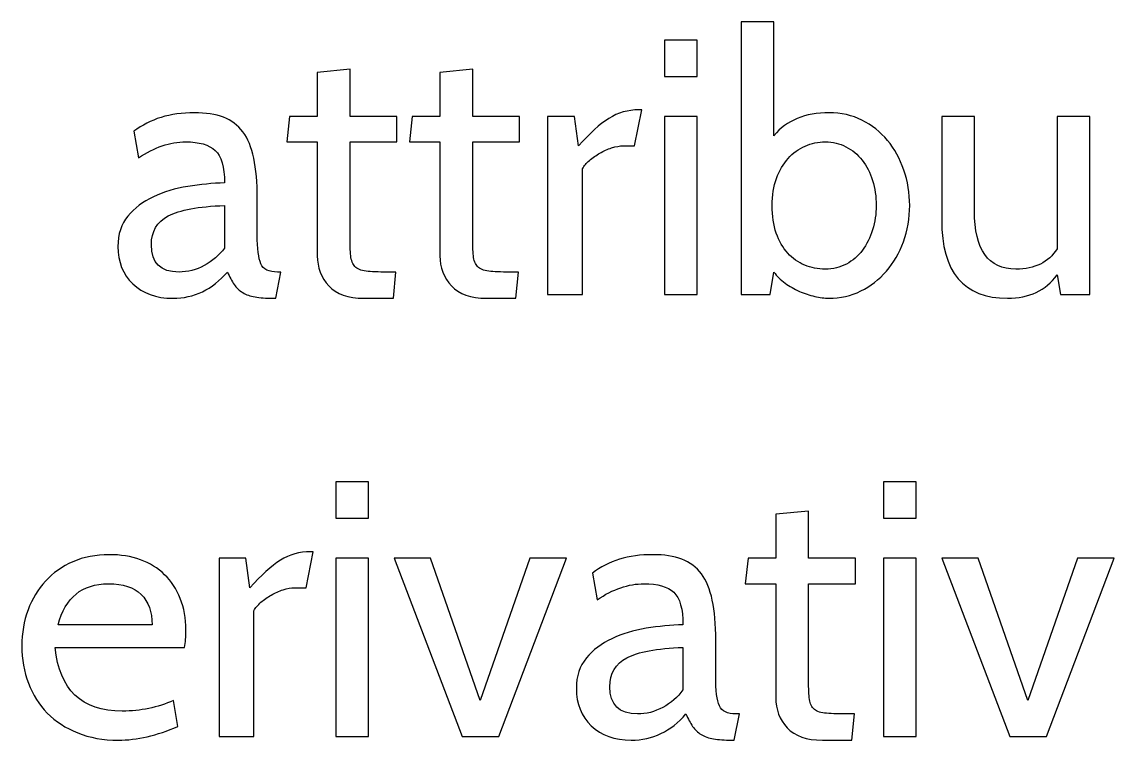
# Model space of a CAD drawing. Header units: centimetres. Extents: x -24 to 24.1, y -20.7 to 0.5.
# Drawn here: x 8.582 to 11.124, y -6.704 to -5.032 of the extents above; entities that cross this region are included whole.
import ezdxf

# ---------------------------------------------------------------- set-up
doc = ezdxf.new("R2010")
doc.units = ezdxf.units.CM
doc.header["$MEASUREMENT"] = 0
doc.layers.add('Layer 1', color=7, linetype='Continuous')

msp = doc.modelspace()

# ---------------------------------------------------------------- linework, layer by layer
at = {"layer": 'Layer 1', "color": 250}
for points, knots in [([(10.45995, -5.67565), (10.44979, -5.67565), (10.43878, -5.67424), (10.42693, -5.67141), (10.42693, -5.67141), (10.41507, -5.66859), (10.40322, -5.66464), (10.39137, -5.65956), (10.39137, -5.65956), (10.37951, -5.65448), (10.36837, -5.64813), (10.35792, -5.64051), (10.35792, -5.64051), (10.34748, -5.63289), (10.33887, -5.62428), (10.3321, -5.61469), (10.3321, -5.61469), (10.3321, -5.61469), (10.32363, -5.66718), (10.32363, -5.66718), (10.32363, -5.66718), (10.32363, -5.66718), (10.2559, -5.66718), (10.2559, -5.66718), (10.2559, -5.66718), (10.2559, -5.66718), (10.2559, -5.03218), (10.2559, -5.03218), (10.2559, -5.03218), (10.2559, -5.03218), (10.3321, -5.03218), (10.3321, -5.03218), (10.3321, -5.03218), (10.3321, -5.03218), (10.3321, -5.29719), (10.3321, -5.29719), (10.3321, -5.29719), (10.36145, -5.26163), (10.40435, -5.24384), (10.46079, -5.24384), (10.46079, -5.24384), (10.48845, -5.24384), (10.51385, -5.24963), (10.53699, -5.2612), (10.53699, -5.2612), (10.56014, -5.27277), (10.57989, -5.28844), (10.59626, -5.30819), (10.59626, -5.30819), (10.61263, -5.32795), (10.62533, -5.35095), (10.63436, -5.3772), (10.63436, -5.3772), (10.64339, -5.40344), (10.64791, -5.43096), (10.64791, -5.45975), (10.64791, -5.45975), (10.64791, -5.48966), (10.64311, -5.51774), (10.63352, -5.54399), (10.63352, -5.54399), (10.62392, -5.57024), (10.61065, -5.5931), (10.59372, -5.61257), (10.59372, -5.61257), (10.57679, -5.63204), (10.55689, -5.64742), (10.53403, -5.65871), (10.53403, -5.65871), (10.51117, -5.67), (10.48648, -5.67565), (10.45995, -5.67565)], [0, 0, 0, 0, 0.05263158, 0.05263158, 0.05263158, 0.05263158, 0.10526316, 0.10526316, 0.10526316, 0.10526316, 0.15789474, 0.15789474, 0.15789474, 0.15789474, 0.21052632, 0.21052632, 0.21052632, 0.21052632, 0.26315789, 0.26315789, 0.26315789, 0.26315789, 0.31578947, 0.31578947, 0.31578947, 0.31578947, 0.36842105, 0.36842105, 0.36842105, 0.36842105, 0.42105263, 0.42105263, 0.42105263, 0.42105263, 0.47368421, 0.47368421, 0.47368421, 0.47368421, 0.52631579, 0.52631579, 0.52631579, 0.52631579, 0.57894737, 0.57894737, 0.57894737, 0.57894737, 0.63157895, 0.63157895, 0.63157895, 0.63157895, 0.68421053, 0.68421053, 0.68421053, 0.68421053, 0.73684211, 0.73684211, 0.73684211, 0.73684211, 0.78947368, 0.78947368, 0.78947368, 0.78947368, 0.84210526, 0.84210526, 0.84210526, 0.84210526, 0.89473684, 0.89473684, 0.89473684, 0.89473684, 1, 1, 1, 1]), ([(10.15346, -5.15918), (10.15346, -5.15918), (10.07726, -5.15918), (10.07726, -5.15918), (10.07726, -5.15918), (10.07726, -5.15918), (10.07726, -5.07451), (10.07726, -5.07451), (10.07726, -5.07451), (10.07726, -5.07451), (10.15346, -5.07451), (10.15346, -5.07451), (10.15346, -5.07451), (10.15346, -5.07451), (10.15346, -5.15918), (10.15346, -5.15918)], [0, 0, 0, 0, 0.2, 0.2, 0.2, 0.2, 0.4, 0.4, 0.4, 0.4, 0.6, 0.6, 0.6, 0.6, 1, 1, 1, 1]), ([(9.45241, -5.61469), (9.45241, -5.61469), (9.44648, -5.67565), (9.44648, -5.67565), (9.44648, -5.67565), (9.44648, -5.67565), (9.3779, -5.67565), (9.3779, -5.67565), (9.3779, -5.67565), (9.34122, -5.67565), (9.31398, -5.66605), (9.2962, -5.64686), (9.2962, -5.64686), (9.27842, -5.62767), (9.26953, -5.60424), (9.26953, -5.57659), (9.26953, -5.57659), (9.26953, -5.57659), (9.26953, -5.31158), (9.26953, -5.31158), (9.26953, -5.31158), (9.26953, -5.31158), (9.19841, -5.31158), (9.19841, -5.31158), (9.19841, -5.31158), (9.19841, -5.31158), (9.20518, -5.25231), (9.20518, -5.25231), (9.20518, -5.25231), (9.20518, -5.25231), (9.26953, -5.25231), (9.26953, -5.25231), (9.26953, -5.25231), (9.26953, -5.25231), (9.26953, -5.14986), (9.26953, -5.14986), (9.26953, -5.14986), (9.26953, -5.14986), (9.34573, -5.14224), (9.34573, -5.14224), (9.34573, -5.14224), (9.34573, -5.14224), (9.34573, -5.25231), (9.34573, -5.25231), (9.34573, -5.25231), (9.34573, -5.25231), (9.45495, -5.25231), (9.45495, -5.25231), (9.45495, -5.25231), (9.45495, -5.25231), (9.45495, -5.31158), (9.45495, -5.31158), (9.45495, -5.31158), (9.45495, -5.31158), (9.34573, -5.31158), (9.34573, -5.31158), (9.34573, -5.31158), (9.34573, -5.31158), (9.34573, -5.53002), (9.34573, -5.53002), (9.34573, -5.53002), (9.34573, -5.54978), (9.3463, -5.5653), (9.34742, -5.57659), (9.34742, -5.57659), (9.34855, -5.58788), (9.3518, -5.59634), (9.35716, -5.60199), (9.35716, -5.60199), (9.36252, -5.60763), (9.37113, -5.61116), (9.38298, -5.61257), (9.38298, -5.61257), (9.39484, -5.61398), (9.41149, -5.61469), (9.43294, -5.61469), (9.43294, -5.61469), (9.43294, -5.61469), (9.45241, -5.61469), (9.45241, -5.61469)], [0, 0, 0, 0, 0.04761905, 0.04761905, 0.04761905, 0.04761905, 0.0952381, 0.0952381, 0.0952381, 0.0952381, 0.14285714, 0.14285714, 0.14285714, 0.14285714, 0.19047619, 0.19047619, 0.19047619, 0.19047619, 0.23809524, 0.23809524, 0.23809524, 0.23809524, 0.28571429, 0.28571429, 0.28571429, 0.28571429, 0.33333333, 0.33333333, 0.33333333, 0.33333333, 0.38095238, 0.38095238, 0.38095238, 0.38095238, 0.42857143, 0.42857143, 0.42857143, 0.42857143, 0.47619048, 0.47619048, 0.47619048, 0.47619048, 0.52380952, 0.52380952, 0.52380952, 0.52380952, 0.57142857, 0.57142857, 0.57142857, 0.57142857, 0.61904762, 0.61904762, 0.61904762, 0.61904762, 0.66666667, 0.66666667, 0.66666667, 0.66666667, 0.71428571, 0.71428571, 0.71428571, 0.71428571, 0.76190476, 0.76190476, 0.76190476, 0.76190476, 0.80952381, 0.80952381, 0.80952381, 0.80952381, 0.85714286, 0.85714286, 0.85714286, 0.85714286, 0.9047619, 0.9047619, 0.9047619, 0.9047619, 1, 1, 1, 1]), ([(9.73774, -5.61469), (9.73774, -5.61469), (9.73181, -5.67565), (9.73181, -5.67565), (9.73181, -5.67565), (9.73181, -5.67565), (9.66323, -5.67565), (9.66323, -5.67565), (9.66323, -5.67565), (9.62655, -5.67565), (9.59931, -5.66605), (9.58153, -5.64686), (9.58153, -5.64686), (9.56375, -5.62767), (9.55486, -5.60424), (9.55486, -5.57659), (9.55486, -5.57659), (9.55486, -5.57659), (9.55486, -5.31158), (9.55486, -5.31158), (9.55486, -5.31158), (9.55486, -5.31158), (9.48374, -5.31158), (9.48374, -5.31158), (9.48374, -5.31158), (9.48374, -5.31158), (9.49051, -5.25231), (9.49051, -5.25231), (9.49051, -5.25231), (9.49051, -5.25231), (9.55486, -5.25231), (9.55486, -5.25231), (9.55486, -5.25231), (9.55486, -5.25231), (9.55486, -5.14986), (9.55486, -5.14986), (9.55486, -5.14986), (9.55486, -5.14986), (9.63106, -5.14224), (9.63106, -5.14224), (9.63106, -5.14224), (9.63106, -5.14224), (9.63106, -5.25231), (9.63106, -5.25231), (9.63106, -5.25231), (9.63106, -5.25231), (9.74028, -5.25231), (9.74028, -5.25231), (9.74028, -5.25231), (9.74028, -5.25231), (9.74028, -5.31158), (9.74028, -5.31158), (9.74028, -5.31158), (9.74028, -5.31158), (9.63106, -5.31158), (9.63106, -5.31158), (9.63106, -5.31158), (9.63106, -5.31158), (9.63106, -5.53002), (9.63106, -5.53002), (9.63106, -5.53002), (9.63106, -5.54978), (9.63163, -5.5653), (9.63275, -5.57659), (9.63275, -5.57659), (9.63388, -5.58788), (9.63713, -5.59634), (9.64249, -5.60199), (9.64249, -5.60199), (9.64785, -5.60763), (9.65646, -5.61116), (9.66831, -5.61257), (9.66831, -5.61257), (9.68017, -5.61398), (9.69682, -5.61469), (9.71827, -5.61469), (9.71827, -5.61469), (9.71827, -5.61469), (9.73774, -5.61469), (9.73774, -5.61469)], [0, 0, 0, 0, 0.04761905, 0.04761905, 0.04761905, 0.04761905, 0.0952381, 0.0952381, 0.0952381, 0.0952381, 0.14285714, 0.14285714, 0.14285714, 0.14285714, 0.19047619, 0.19047619, 0.19047619, 0.19047619, 0.23809524, 0.23809524, 0.23809524, 0.23809524, 0.28571429, 0.28571429, 0.28571429, 0.28571429, 0.33333333, 0.33333333, 0.33333333, 0.33333333, 0.38095238, 0.38095238, 0.38095238, 0.38095238, 0.42857143, 0.42857143, 0.42857143, 0.42857143, 0.47619048, 0.47619048, 0.47619048, 0.47619048, 0.52380952, 0.52380952, 0.52380952, 0.52380952, 0.57142857, 0.57142857, 0.57142857, 0.57142857, 0.61904762, 0.61904762, 0.61904762, 0.61904762, 0.66666667, 0.66666667, 0.66666667, 0.66666667, 0.71428571, 0.71428571, 0.71428571, 0.71428571, 0.76190476, 0.76190476, 0.76190476, 0.76190476, 0.80952381, 0.80952381, 0.80952381, 0.80952381, 0.85714286, 0.85714286, 0.85714286, 0.85714286, 0.9047619, 0.9047619, 0.9047619, 0.9047619, 1, 1, 1, 1]), ([(9.18487, -5.61469), (9.18487, -5.61469), (9.17301, -5.67565), (9.17301, -5.67565), (9.17301, -5.67565), (9.17301, -5.67565), (9.16709, -5.67565), (9.16709, -5.67565), (9.16709, -5.67565), (9.15015, -5.67565), (9.13604, -5.67466), (9.12475, -5.67268), (9.12475, -5.67268), (9.11347, -5.67071), (9.10387, -5.66732), (9.09597, -5.66252), (9.09597, -5.66252), (9.08807, -5.65773), (9.08143, -5.65138), (9.07607, -5.64347), (9.07607, -5.64347), (9.07071, -5.63557), (9.06549, -5.62598), (9.06041, -5.61469), (9.06041, -5.61469), (9.02541, -5.65533), (8.98308, -5.67565), (8.93341, -5.67565), (8.93341, -5.67565), (8.89446, -5.67565), (8.86342, -5.6645), (8.84027, -5.6422), (8.84027, -5.6422), (8.81713, -5.61991), (8.80556, -5.59098), (8.80556, -5.55542), (8.80556, -5.55542), (8.80556, -5.52663), (8.81332, -5.50293), (8.82884, -5.4843), (8.82884, -5.4843), (8.84437, -5.46567), (8.86412, -5.45071), (8.88811, -5.43943), (8.88811, -5.43943), (8.9121, -5.42814), (8.93877, -5.42009), (8.96812, -5.4153), (8.96812, -5.4153), (8.99747, -5.4105), (9.02598, -5.40782), (9.05363, -5.40725), (9.05363, -5.40725), (9.05363, -5.37), (9.04644, -5.34474), (9.03204, -5.33148), (9.03204, -5.33148), (9.01765, -5.31821), (8.99465, -5.31158), (8.96304, -5.31158), (8.96304, -5.31158), (8.92692, -5.31158), (8.89051, -5.324), (8.85382, -5.34883), (8.85382, -5.34883), (8.85382, -5.34883), (8.84281, -5.28703), (8.84281, -5.28703), (8.84281, -5.28703), (8.88007, -5.25824), (8.92692, -5.24384), (8.98336, -5.24384), (8.98336, -5.24384), (9.00989, -5.24384), (9.03247, -5.24737), (9.05109, -5.25443), (9.05109, -5.25443), (9.06972, -5.26148), (9.08482, -5.27277), (9.09639, -5.2883), (9.09639, -5.2883), (9.10796, -5.30382), (9.11643, -5.32428), (9.12179, -5.34968), (9.12179, -5.34968), (9.12715, -5.37508), (9.12983, -5.40612), (9.12983, -5.44281), (9.12983, -5.44281), (9.12983, -5.44281), (9.12983, -5.52748), (9.12983, -5.52748), (9.12983, -5.52748), (9.12983, -5.56022), (9.13266, -5.58294), (9.1383, -5.59564), (9.1383, -5.59564), (9.14395, -5.60834), (9.15693, -5.61469), (9.17725, -5.61469), (9.17725, -5.61469), (9.17725, -5.61469), (9.18487, -5.61469), (9.18487, -5.61469)], [0, 0, 0, 0, 0.03703704, 0.03703704, 0.03703704, 0.03703704, 0.07407407, 0.07407407, 0.07407407, 0.07407407, 0.11111111, 0.11111111, 0.11111111, 0.11111111, 0.14814815, 0.14814815, 0.14814815, 0.14814815, 0.18518519, 0.18518519, 0.18518519, 0.18518519, 0.22222222, 0.22222222, 0.22222222, 0.22222222, 0.25925926, 0.25925926, 0.25925926, 0.25925926, 0.2962963, 0.2962963, 0.2962963, 0.2962963, 0.33333333, 0.33333333, 0.33333333, 0.33333333, 0.37037037, 0.37037037, 0.37037037, 0.37037037, 0.40740741, 0.40740741, 0.40740741, 0.40740741, 0.44444444, 0.44444444, 0.44444444, 0.44444444, 0.48148148, 0.48148148, 0.48148148, 0.48148148, 0.51851852, 0.51851852, 0.51851852, 0.51851852, 0.55555556, 0.55555556, 0.55555556, 0.55555556, 0.59259259, 0.59259259, 0.59259259, 0.59259259, 0.62962963, 0.62962963, 0.62962963, 0.62962963, 0.66666667, 0.66666667, 0.66666667, 0.66666667, 0.7037037, 0.7037037, 0.7037037, 0.7037037, 0.74074074, 0.74074074, 0.74074074, 0.74074074, 0.77777778, 0.77777778, 0.77777778, 0.77777778, 0.81481481, 0.81481481, 0.81481481, 0.81481481, 0.85185185, 0.85185185, 0.85185185, 0.85185185, 0.88888889, 0.88888889, 0.88888889, 0.88888889, 0.92592593, 0.92592593, 0.92592593, 0.92592593, 1, 1, 1, 1]), ([(10.02476, -5.23707), (10.02476, -5.23707), (10.00783, -5.32089), (10.00783, -5.32089), (10.00783, -5.32089), (10.00783, -5.32089), (9.98158, -5.32089), (9.98158, -5.32089), (9.98158, -5.32089), (9.97312, -5.32089), (9.96409, -5.32244), (9.95449, -5.32555), (9.95449, -5.32555), (9.9449, -5.32865), (9.93572, -5.33275), (9.92697, -5.33783), (9.92697, -5.33783), (9.91823, -5.34291), (9.91018, -5.34855), (9.90284, -5.35476), (9.90284, -5.35476), (9.89551, -5.36097), (9.89014, -5.36746), (9.88676, -5.37423), (9.88676, -5.37423), (9.88676, -5.37423), (9.88676, -5.66718), (9.88676, -5.66718), (9.88676, -5.66718), (9.88676, -5.66718), (9.80548, -5.66718), (9.80548, -5.66718), (9.80548, -5.66718), (9.80548, -5.66718), (9.80548, -5.25231), (9.80548, -5.25231), (9.80548, -5.25231), (9.80548, -5.25231), (9.86813, -5.25231), (9.86813, -5.25231), (9.86813, -5.25231), (9.86813, -5.25231), (9.87744, -5.32089), (9.87744, -5.32089), (9.87744, -5.32089), (9.90341, -5.29154), (9.92697, -5.27023), (9.94814, -5.25697), (9.94814, -5.25697), (9.96931, -5.2437), (9.99259, -5.23707), (10.01799, -5.23707), (10.01799, -5.23707), (10.01799, -5.23707), (10.02476, -5.23707), (10.02476, -5.23707)], [0, 0, 0, 0, 0.06666667, 0.06666667, 0.06666667, 0.06666667, 0.13333333, 0.13333333, 0.13333333, 0.13333333, 0.2, 0.2, 0.2, 0.2, 0.26666667, 0.26666667, 0.26666667, 0.26666667, 0.33333333, 0.33333333, 0.33333333, 0.33333333, 0.4, 0.4, 0.4, 0.4, 0.46666667, 0.46666667, 0.46666667, 0.46666667, 0.53333333, 0.53333333, 0.53333333, 0.53333333, 0.6, 0.6, 0.6, 0.6, 0.66666667, 0.66666667, 0.66666667, 0.66666667, 0.73333333, 0.73333333, 0.73333333, 0.73333333, 0.8, 0.8, 0.8, 0.8, 0.86666667, 0.86666667, 0.86666667, 0.86666667, 1, 1, 1, 1]), ([(10.15346, -5.66718), (10.15346, -5.66718), (10.07726, -5.66718), (10.07726, -5.66718), (10.07726, -5.66718), (10.07726, -5.66718), (10.07726, -5.25231), (10.07726, -5.25231), (10.07726, -5.25231), (10.07726, -5.25231), (10.15346, -5.25231), (10.15346, -5.25231), (10.15346, -5.25231), (10.15346, -5.25231), (10.15346, -5.66718), (10.15346, -5.66718)], [0, 0, 0, 0, 0.2, 0.2, 0.2, 0.2, 0.4, 0.4, 0.4, 0.4, 0.6, 0.6, 0.6, 0.6, 1, 1, 1, 1]), ([(11.06701, -5.66718), (11.06701, -5.66718), (10.99927, -5.66718), (10.99927, -5.66718), (10.99927, -5.66718), (10.99927, -5.66718), (10.99081, -5.62146), (10.99081, -5.62146), (10.99081, -5.62146), (10.96484, -5.65758), (10.92646, -5.67565), (10.87566, -5.67565), (10.87566, -5.67565), (10.7735, -5.67565), (10.72241, -5.61497), (10.72241, -5.49361), (10.72241, -5.49361), (10.72241, -5.49361), (10.72241, -5.25231), (10.72241, -5.25231), (10.72241, -5.25231), (10.72241, -5.25231), (10.79861, -5.25231), (10.79861, -5.25231), (10.79861, -5.25231), (10.79861, -5.25231), (10.79861, -5.47245), (10.79861, -5.47245), (10.79861, -5.47245), (10.79861, -5.56276), (10.83079, -5.60791), (10.89513, -5.60791), (10.89513, -5.60791), (10.93916, -5.60791), (10.97105, -5.59211), (10.99081, -5.5605), (10.99081, -5.5605), (10.99081, -5.5605), (10.99081, -5.25231), (10.99081, -5.25231), (10.99081, -5.25231), (10.99081, -5.25231), (11.06701, -5.25231), (11.06701, -5.25231), (11.06701, -5.25231), (11.06701, -5.25231), (11.06701, -5.66718), (11.06701, -5.66718)], [0, 0, 0, 0, 0.07692308, 0.07692308, 0.07692308, 0.07692308, 0.15384615, 0.15384615, 0.15384615, 0.15384615, 0.23076923, 0.23076923, 0.23076923, 0.23076923, 0.30769231, 0.30769231, 0.30769231, 0.30769231, 0.38461538, 0.38461538, 0.38461538, 0.38461538, 0.46153846, 0.46153846, 0.46153846, 0.46153846, 0.53846154, 0.53846154, 0.53846154, 0.53846154, 0.61538462, 0.61538462, 0.61538462, 0.61538462, 0.69230769, 0.69230769, 0.69230769, 0.69230769, 0.76923077, 0.76923077, 0.76923077, 0.76923077, 0.84615385, 0.84615385, 0.84615385, 0.84615385, 1, 1, 1, 1]), ([(10.45148, -5.31158), (10.43511, -5.31158), (10.41945, -5.31482), (10.40449, -5.32132), (10.40449, -5.32132), (10.38953, -5.32781), (10.37641, -5.3374), (10.36512, -5.3501), (10.36512, -5.3501), (10.35383, -5.3628), (10.3448, -5.37832), (10.33803, -5.39667), (10.33803, -5.39667), (10.33125, -5.41501), (10.32787, -5.43604), (10.32787, -5.45975), (10.32787, -5.45975), (10.32787, -5.48402), (10.33111, -5.50547), (10.3376, -5.52409), (10.3376, -5.52409), (10.34409, -5.54272), (10.35299, -5.55824), (10.36427, -5.57066), (10.36427, -5.57066), (10.37556, -5.58308), (10.38869, -5.59239), (10.40364, -5.5986), (10.40364, -5.5986), (10.4186, -5.60481), (10.43455, -5.60791), (10.45148, -5.60791), (10.45148, -5.60791), (10.46954, -5.60791), (10.48591, -5.60396), (10.50059, -5.59606), (10.50059, -5.59606), (10.51526, -5.58816), (10.52768, -5.57743), (10.53784, -5.56389), (10.53784, -5.56389), (10.548, -5.55034), (10.5559, -5.53454), (10.56155, -5.51647), (10.56155, -5.51647), (10.56719, -5.49841), (10.57001, -5.4795), (10.57001, -5.45975), (10.57001, -5.45975), (10.57001, -5.43886), (10.56719, -5.41939), (10.56155, -5.40133), (10.56155, -5.40133), (10.5559, -5.38326), (10.54786, -5.3676), (10.53742, -5.35434), (10.53742, -5.35434), (10.52698, -5.34107), (10.51442, -5.33063), (10.49974, -5.32301), (10.49974, -5.32301), (10.48507, -5.31539), (10.46898, -5.31158), (10.45148, -5.31158)], [0, 0, 0, 0, 0.05882353, 0.05882353, 0.05882353, 0.05882353, 0.11764706, 0.11764706, 0.11764706, 0.11764706, 0.17647059, 0.17647059, 0.17647059, 0.17647059, 0.23529412, 0.23529412, 0.23529412, 0.23529412, 0.29411765, 0.29411765, 0.29411765, 0.29411765, 0.35294118, 0.35294118, 0.35294118, 0.35294118, 0.41176471, 0.41176471, 0.41176471, 0.41176471, 0.47058824, 0.47058824, 0.47058824, 0.47058824, 0.52941176, 0.52941176, 0.52941176, 0.52941176, 0.58823529, 0.58823529, 0.58823529, 0.58823529, 0.64705882, 0.64705882, 0.64705882, 0.64705882, 0.70588235, 0.70588235, 0.70588235, 0.70588235, 0.76470588, 0.76470588, 0.76470588, 0.76470588, 0.82352941, 0.82352941, 0.82352941, 0.82352941, 0.88235294, 0.88235294, 0.88235294, 0.88235294, 1, 1, 1, 1]), ([(9.05363, -5.55881), (9.05363, -5.55881), (9.05363, -5.45975), (9.05363, -5.45975), (9.05363, -5.45975), (8.99267, -5.462), (8.94907, -5.47005), (8.92282, -5.48388), (8.92282, -5.48388), (8.89658, -5.4977), (8.88345, -5.52014), (8.88345, -5.55119), (8.88345, -5.55119), (8.88345, -5.59352), (8.9049, -5.61469), (8.9478, -5.61469), (8.9478, -5.61469), (8.96812, -5.61469), (8.98774, -5.60961), (9.00664, -5.59945), (9.00664, -5.59945), (9.02555, -5.58929), (9.04122, -5.57574), (9.05363, -5.55881)], [0, 0, 0, 0, 0.14285714, 0.14285714, 0.14285714, 0.14285714, 0.28571429, 0.28571429, 0.28571429, 0.28571429, 0.42857143, 0.42857143, 0.42857143, 0.42857143, 0.57142857, 0.57142857, 0.57142857, 0.57142857, 0.71428571, 0.71428571, 0.71428571, 0.71428571, 1, 1, 1, 1]), ([(9.38892, -6.18789), (9.38892, -6.18789), (9.31272, -6.18789), (9.31272, -6.18789), (9.31272, -6.18789), (9.31272, -6.18789), (9.31272, -6.10322), (9.31272, -6.10322), (9.31272, -6.10322), (9.31272, -6.10322), (9.38892, -6.10322), (9.38892, -6.10322), (9.38892, -6.10322), (9.38892, -6.10322), (9.38892, -6.18789), (9.38892, -6.18789)], [0, 0, 0, 0, 0.2, 0.2, 0.2, 0.2, 0.4, 0.4, 0.4, 0.4, 0.6, 0.6, 0.6, 0.6, 1, 1, 1, 1]), ([(10.66315, -6.18789), (10.66315, -6.18789), (10.58695, -6.18789), (10.58695, -6.18789), (10.58695, -6.18789), (10.58695, -6.18789), (10.58695, -6.10322), (10.58695, -6.10322), (10.58695, -6.10322), (10.58695, -6.10322), (10.66315, -6.10322), (10.66315, -6.10322), (10.66315, -6.10322), (10.66315, -6.10322), (10.66315, -6.18789), (10.66315, -6.18789)], [0, 0, 0, 0, 0.2, 0.2, 0.2, 0.2, 0.4, 0.4, 0.4, 0.4, 0.6, 0.6, 0.6, 0.6, 1, 1, 1, 1]), ([(10.51921, -6.6434), (10.51921, -6.6434), (10.51328, -6.70436), (10.51328, -6.70436), (10.51328, -6.70436), (10.51328, -6.70436), (10.4447, -6.70436), (10.4447, -6.70436), (10.4447, -6.70436), (10.40802, -6.70436), (10.38078, -6.69476), (10.363, -6.67557), (10.363, -6.67557), (10.34522, -6.65638), (10.33633, -6.63295), (10.33633, -6.6053), (10.33633, -6.6053), (10.33633, -6.6053), (10.33633, -6.34029), (10.33633, -6.34029), (10.33633, -6.34029), (10.33633, -6.34029), (10.26521, -6.34029), (10.26521, -6.34029), (10.26521, -6.34029), (10.26521, -6.34029), (10.27198, -6.28102), (10.27198, -6.28102), (10.27198, -6.28102), (10.27198, -6.28102), (10.33633, -6.28102), (10.33633, -6.28102), (10.33633, -6.28102), (10.33633, -6.28102), (10.33633, -6.17857), (10.33633, -6.17857), (10.33633, -6.17857), (10.33633, -6.17857), (10.41253, -6.17095), (10.41253, -6.17095), (10.41253, -6.17095), (10.41253, -6.17095), (10.41253, -6.28102), (10.41253, -6.28102), (10.41253, -6.28102), (10.41253, -6.28102), (10.52175, -6.28102), (10.52175, -6.28102), (10.52175, -6.28102), (10.52175, -6.28102), (10.52175, -6.34029), (10.52175, -6.34029), (10.52175, -6.34029), (10.52175, -6.34029), (10.41253, -6.34029), (10.41253, -6.34029), (10.41253, -6.34029), (10.41253, -6.34029), (10.41253, -6.55873), (10.41253, -6.55873), (10.41253, -6.55873), (10.41253, -6.57849), (10.4131, -6.59401), (10.41422, -6.6053), (10.41422, -6.6053), (10.41535, -6.61659), (10.4186, -6.62505), (10.42396, -6.6307), (10.42396, -6.6307), (10.42932, -6.63634), (10.43793, -6.63987), (10.44978, -6.64128), (10.44978, -6.64128), (10.46164, -6.64269), (10.47829, -6.6434), (10.49974, -6.6434), (10.49974, -6.6434), (10.49974, -6.6434), (10.51921, -6.6434), (10.51921, -6.6434)], [0, 0, 0, 0, 0.04761905, 0.04761905, 0.04761905, 0.04761905, 0.0952381, 0.0952381, 0.0952381, 0.0952381, 0.14285714, 0.14285714, 0.14285714, 0.14285714, 0.19047619, 0.19047619, 0.19047619, 0.19047619, 0.23809524, 0.23809524, 0.23809524, 0.23809524, 0.28571429, 0.28571429, 0.28571429, 0.28571429, 0.33333333, 0.33333333, 0.33333333, 0.33333333, 0.38095238, 0.38095238, 0.38095238, 0.38095238, 0.42857143, 0.42857143, 0.42857143, 0.42857143, 0.47619048, 0.47619048, 0.47619048, 0.47619048, 0.52380952, 0.52380952, 0.52380952, 0.52380952, 0.57142857, 0.57142857, 0.57142857, 0.57142857, 0.61904762, 0.61904762, 0.61904762, 0.61904762, 0.66666667, 0.66666667, 0.66666667, 0.66666667, 0.71428571, 0.71428571, 0.71428571, 0.71428571, 0.76190476, 0.76190476, 0.76190476, 0.76190476, 0.80952381, 0.80952381, 0.80952381, 0.80952381, 0.85714286, 0.85714286, 0.85714286, 0.85714286, 0.9047619, 0.9047619, 0.9047619, 0.9047619, 1, 1, 1, 1]), ([(8.9605, -6.48846), (8.9605, -6.48846), (8.65993, -6.48846), (8.65993, -6.48846), (8.65993, -6.48846), (8.66896, -6.58723), (8.72089, -6.63662), (8.81572, -6.63662), (8.81572, -6.63662), (8.85805, -6.63662), (8.89784, -6.62844), (8.9351, -6.61207), (8.9351, -6.61207), (8.9351, -6.61207), (8.94526, -6.67218), (8.94526, -6.67218), (8.94526, -6.67218), (8.89615, -6.69363), (8.84987, -6.70436), (8.8064, -6.70436), (8.8064, -6.70436), (8.77141, -6.70436), (8.73994, -6.69871), (8.712, -6.68742), (8.712, -6.68742), (8.68406, -6.67613), (8.66049, -6.66075), (8.6413, -6.64128), (8.6413, -6.64128), (8.62211, -6.62181), (8.60744, -6.59866), (8.59728, -6.57185), (8.59728, -6.57185), (8.58712, -6.54504), (8.58204, -6.51611), (8.58204, -6.48507), (8.58204, -6.48507), (8.58204, -6.45515), (8.58683, -6.42721), (8.59643, -6.40125), (8.59643, -6.40125), (8.60603, -6.37528), (8.61957, -6.35285), (8.63707, -6.33394), (8.63707, -6.33394), (8.65457, -6.31503), (8.67588, -6.30007), (8.70099, -6.28907), (8.70099, -6.28907), (8.72611, -6.27806), (8.75419, -6.27255), (8.78524, -6.27255), (8.78524, -6.27255), (8.81177, -6.27255), (8.83604, -6.27651), (8.85805, -6.28441), (8.85805, -6.28441), (8.88006, -6.29231), (8.89883, -6.30388), (8.91435, -6.31912), (8.91435, -6.31912), (8.92988, -6.33436), (8.94201, -6.35285), (8.95076, -6.37458), (8.95076, -6.37458), (8.95951, -6.39631), (8.96388, -6.42072), (8.96388, -6.44782), (8.96388, -6.44782), (8.96388, -6.46362), (8.96276, -6.47717), (8.9605, -6.48846)], [0, 0, 0, 0, 0.05263158, 0.05263158, 0.05263158, 0.05263158, 0.10526316, 0.10526316, 0.10526316, 0.10526316, 0.15789474, 0.15789474, 0.15789474, 0.15789474, 0.21052632, 0.21052632, 0.21052632, 0.21052632, 0.26315789, 0.26315789, 0.26315789, 0.26315789, 0.31578947, 0.31578947, 0.31578947, 0.31578947, 0.36842105, 0.36842105, 0.36842105, 0.36842105, 0.42105263, 0.42105263, 0.42105263, 0.42105263, 0.47368421, 0.47368421, 0.47368421, 0.47368421, 0.52631579, 0.52631579, 0.52631579, 0.52631579, 0.57894737, 0.57894737, 0.57894737, 0.57894737, 0.63157895, 0.63157895, 0.63157895, 0.63157895, 0.68421053, 0.68421053, 0.68421053, 0.68421053, 0.73684211, 0.73684211, 0.73684211, 0.73684211, 0.78947368, 0.78947368, 0.78947368, 0.78947368, 0.84210526, 0.84210526, 0.84210526, 0.84210526, 0.89473684, 0.89473684, 0.89473684, 0.89473684, 1, 1, 1, 1]), ([(9.26022, -6.26578), (9.26022, -6.26578), (9.24329, -6.3496), (9.24329, -6.3496), (9.24329, -6.3496), (9.24329, -6.3496), (9.21704, -6.3496), (9.21704, -6.3496), (9.21704, -6.3496), (9.20858, -6.3496), (9.19955, -6.35115), (9.18995, -6.35426), (9.18995, -6.35426), (9.18036, -6.35736), (9.17118, -6.36146), (9.16243, -6.36654), (9.16243, -6.36654), (9.15369, -6.37162), (9.14564, -6.37726), (9.1383, -6.38347), (9.1383, -6.38347), (9.13097, -6.38968), (9.1256, -6.39617), (9.12222, -6.40294), (9.12222, -6.40294), (9.12222, -6.40294), (9.12222, -6.69589), (9.12222, -6.69589), (9.12222, -6.69589), (9.12222, -6.69589), (9.04094, -6.69589), (9.04094, -6.69589), (9.04094, -6.69589), (9.04094, -6.69589), (9.04094, -6.28102), (9.04094, -6.28102), (9.04094, -6.28102), (9.04094, -6.28102), (9.10359, -6.28102), (9.10359, -6.28102), (9.10359, -6.28102), (9.10359, -6.28102), (9.1129, -6.3496), (9.1129, -6.3496), (9.1129, -6.3496), (9.13887, -6.32025), (9.16243, -6.29894), (9.1836, -6.28568), (9.1836, -6.28568), (9.20477, -6.27241), (9.22805, -6.26578), (9.25345, -6.26578), (9.25345, -6.26578), (9.25345, -6.26578), (9.26022, -6.26578), (9.26022, -6.26578)], [0, 0, 0, 0, 0.06666667, 0.06666667, 0.06666667, 0.06666667, 0.13333333, 0.13333333, 0.13333333, 0.13333333, 0.2, 0.2, 0.2, 0.2, 0.26666667, 0.26666667, 0.26666667, 0.26666667, 0.33333333, 0.33333333, 0.33333333, 0.33333333, 0.4, 0.4, 0.4, 0.4, 0.46666667, 0.46666667, 0.46666667, 0.46666667, 0.53333333, 0.53333333, 0.53333333, 0.53333333, 0.6, 0.6, 0.6, 0.6, 0.66666667, 0.66666667, 0.66666667, 0.66666667, 0.73333333, 0.73333333, 0.73333333, 0.73333333, 0.8, 0.8, 0.8, 0.8, 0.86666667, 0.86666667, 0.86666667, 0.86666667, 1, 1, 1, 1]), ([(10.25167, -6.6434), (10.25167, -6.6434), (10.23981, -6.70436), (10.23981, -6.70436), (10.23981, -6.70436), (10.23981, -6.70436), (10.23389, -6.70436), (10.23389, -6.70436), (10.23389, -6.70436), (10.21695, -6.70436), (10.20284, -6.70337), (10.19155, -6.70139), (10.19155, -6.70139), (10.18027, -6.69942), (10.17067, -6.69603), (10.16277, -6.69123), (10.16277, -6.69123), (10.15487, -6.68644), (10.14823, -6.68009), (10.14287, -6.67218), (10.14287, -6.67218), (10.13751, -6.66428), (10.13229, -6.65469), (10.12721, -6.6434), (10.12721, -6.6434), (10.09221, -6.68404), (10.04988, -6.70436), (10.00021, -6.70436), (10.00021, -6.70436), (9.96126, -6.70436), (9.93022, -6.69321), (9.90707, -6.67091), (9.90707, -6.67091), (9.88393, -6.64862), (9.87236, -6.61969), (9.87236, -6.58413), (9.87236, -6.58413), (9.87236, -6.55534), (9.88012, -6.53164), (9.89564, -6.51301), (9.89564, -6.51301), (9.91117, -6.49438), (9.93092, -6.47942), (9.95491, -6.46814), (9.95491, -6.46814), (9.9789, -6.45685), (10.00557, -6.4488), (10.03492, -6.44401), (10.03492, -6.44401), (10.06427, -6.43921), (10.09278, -6.43653), (10.12043, -6.43596), (10.12043, -6.43596), (10.12043, -6.39871), (10.11324, -6.37345), (10.09884, -6.36019), (10.09884, -6.36019), (10.08445, -6.34692), (10.06145, -6.34029), (10.02984, -6.34029), (10.02984, -6.34029), (9.99372, -6.34029), (9.95731, -6.35271), (9.92062, -6.37754), (9.92062, -6.37754), (9.92062, -6.37754), (9.90961, -6.31574), (9.90961, -6.31574), (9.90961, -6.31574), (9.94687, -6.28695), (9.99372, -6.27255), (10.05016, -6.27255), (10.05016, -6.27255), (10.07669, -6.27255), (10.09927, -6.27608), (10.11789, -6.28314), (10.11789, -6.28314), (10.13652, -6.29019), (10.15162, -6.30148), (10.16319, -6.31701), (10.16319, -6.31701), (10.17476, -6.33253), (10.18323, -6.35299), (10.18859, -6.37839), (10.18859, -6.37839), (10.19395, -6.40379), (10.19663, -6.43483), (10.19663, -6.47152), (10.19663, -6.47152), (10.19663, -6.47152), (10.19663, -6.55619), (10.19663, -6.55619), (10.19663, -6.55619), (10.19663, -6.58893), (10.19946, -6.61165), (10.2051, -6.62435), (10.2051, -6.62435), (10.21075, -6.63705), (10.22373, -6.6434), (10.24405, -6.6434), (10.24405, -6.6434), (10.24405, -6.6434), (10.25167, -6.6434), (10.25167, -6.6434)], [0, 0, 0, 0, 0.03703704, 0.03703704, 0.03703704, 0.03703704, 0.07407407, 0.07407407, 0.07407407, 0.07407407, 0.11111111, 0.11111111, 0.11111111, 0.11111111, 0.14814815, 0.14814815, 0.14814815, 0.14814815, 0.18518519, 0.18518519, 0.18518519, 0.18518519, 0.22222222, 0.22222222, 0.22222222, 0.22222222, 0.25925926, 0.25925926, 0.25925926, 0.25925926, 0.2962963, 0.2962963, 0.2962963, 0.2962963, 0.33333333, 0.33333333, 0.33333333, 0.33333333, 0.37037037, 0.37037037, 0.37037037, 0.37037037, 0.40740741, 0.40740741, 0.40740741, 0.40740741, 0.44444444, 0.44444444, 0.44444444, 0.44444444, 0.48148148, 0.48148148, 0.48148148, 0.48148148, 0.51851852, 0.51851852, 0.51851852, 0.51851852, 0.55555556, 0.55555556, 0.55555556, 0.55555556, 0.59259259, 0.59259259, 0.59259259, 0.59259259, 0.62962963, 0.62962963, 0.62962963, 0.62962963, 0.66666667, 0.66666667, 0.66666667, 0.66666667, 0.7037037, 0.7037037, 0.7037037, 0.7037037, 0.74074074, 0.74074074, 0.74074074, 0.74074074, 0.77777778, 0.77777778, 0.77777778, 0.77777778, 0.81481481, 0.81481481, 0.81481481, 0.81481481, 0.85185185, 0.85185185, 0.85185185, 0.85185185, 0.88888889, 0.88888889, 0.88888889, 0.88888889, 0.92592593, 0.92592593, 0.92592593, 0.92592593, 1, 1, 1, 1]), ([(9.38892, -6.69589), (9.38892, -6.69589), (9.31272, -6.69589), (9.31272, -6.69589), (9.31272, -6.69589), (9.31272, -6.69589), (9.31272, -6.28102), (9.31272, -6.28102), (9.31272, -6.28102), (9.31272, -6.28102), (9.38892, -6.28102), (9.38892, -6.28102), (9.38892, -6.28102), (9.38892, -6.28102), (9.38892, -6.69589), (9.38892, -6.69589)], [0, 0, 0, 0, 0.2, 0.2, 0.2, 0.2, 0.4, 0.4, 0.4, 0.4, 0.6, 0.6, 0.6, 0.6, 1, 1, 1, 1]), ([(9.8495, -6.28102), (9.8495, -6.28102), (9.69202, -6.69589), (9.69202, -6.69589), (9.69202, -6.69589), (9.69202, -6.69589), (9.60651, -6.69589), (9.60651, -6.69589), (9.60651, -6.69589), (9.60651, -6.69589), (9.44818, -6.28102), (9.44818, -6.28102), (9.44818, -6.28102), (9.44818, -6.28102), (9.53285, -6.28102), (9.53285, -6.28102), (9.53285, -6.28102), (9.53285, -6.28102), (9.64884, -6.61207), (9.64884, -6.61207), (9.64884, -6.61207), (9.64884, -6.61207), (9.76399, -6.28102), (9.76399, -6.28102), (9.76399, -6.28102), (9.76399, -6.28102), (9.8495, -6.28102), (9.8495, -6.28102)], [0, 0, 0, 0, 0.125, 0.125, 0.125, 0.125, 0.25, 0.25, 0.25, 0.25, 0.375, 0.375, 0.375, 0.375, 0.5, 0.5, 0.5, 0.5, 0.625, 0.625, 0.625, 0.625, 0.75, 0.75, 0.75, 0.75, 1, 1, 1, 1]), ([(10.66315, -6.69589), (10.66315, -6.69589), (10.58695, -6.69589), (10.58695, -6.69589), (10.58695, -6.69589), (10.58695, -6.69589), (10.58695, -6.28102), (10.58695, -6.28102), (10.58695, -6.28102), (10.58695, -6.28102), (10.66315, -6.28102), (10.66315, -6.28102), (10.66315, -6.28102), (10.66315, -6.28102), (10.66315, -6.69589), (10.66315, -6.69589)], [0, 0, 0, 0, 0.2, 0.2, 0.2, 0.2, 0.4, 0.4, 0.4, 0.4, 0.6, 0.6, 0.6, 0.6, 1, 1, 1, 1]), ([(11.12373, -6.28102), (11.12373, -6.28102), (10.96625, -6.69589), (10.96625, -6.69589), (10.96625, -6.69589), (10.96625, -6.69589), (10.88074, -6.69589), (10.88074, -6.69589), (10.88074, -6.69589), (10.88074, -6.69589), (10.72241, -6.28102), (10.72241, -6.28102), (10.72241, -6.28102), (10.72241, -6.28102), (10.80708, -6.28102), (10.80708, -6.28102), (10.80708, -6.28102), (10.80708, -6.28102), (10.92307, -6.61207), (10.92307, -6.61207), (10.92307, -6.61207), (10.92307, -6.61207), (11.03822, -6.28102), (11.03822, -6.28102), (11.03822, -6.28102), (11.03822, -6.28102), (11.12373, -6.28102), (11.12373, -6.28102)], [0, 0, 0, 0, 0.125, 0.125, 0.125, 0.125, 0.25, 0.25, 0.25, 0.25, 0.375, 0.375, 0.375, 0.375, 0.5, 0.5, 0.5, 0.5, 0.625, 0.625, 0.625, 0.625, 0.75, 0.75, 0.75, 0.75, 1, 1, 1, 1]), ([(8.78354, -6.34029), (8.72202, -6.34029), (8.68307, -6.37218), (8.6667, -6.43596), (8.6667, -6.43596), (8.6667, -6.43596), (8.88514, -6.43596), (8.88514, -6.43596), (8.88514, -6.43596), (8.88514, -6.40548), (8.87668, -6.38192), (8.85974, -6.36527), (8.85974, -6.36527), (8.84281, -6.34861), (8.81741, -6.34029), (8.78354, -6.34029)], [0, 0, 0, 0, 0.2, 0.2, 0.2, 0.2, 0.4, 0.4, 0.4, 0.4, 0.6, 0.6, 0.6, 0.6, 1, 1, 1, 1]), ([(10.12043, -6.58752), (10.12043, -6.58752), (10.12043, -6.48846), (10.12043, -6.48846), (10.12043, -6.48846), (10.05947, -6.49071), (10.01587, -6.49876), (9.98962, -6.51259), (9.98962, -6.51259), (9.96338, -6.52641), (9.95025, -6.54885), (9.95025, -6.5799), (9.95025, -6.5799), (9.95025, -6.62223), (9.9717, -6.6434), (10.0146, -6.6434), (10.0146, -6.6434), (10.03492, -6.6434), (10.05454, -6.63832), (10.07344, -6.62816), (10.07344, -6.62816), (10.09235, -6.618), (10.10802, -6.60445), (10.12043, -6.58752)], [0, 0, 0, 0, 0.14285714, 0.14285714, 0.14285714, 0.14285714, 0.28571429, 0.28571429, 0.28571429, 0.28571429, 0.42857143, 0.42857143, 0.42857143, 0.42857143, 0.57142857, 0.57142857, 0.57142857, 0.57142857, 0.71428571, 0.71428571, 0.71428571, 0.71428571, 1, 1, 1, 1])]:
    msp.add_open_spline(points, degree=3, knots=knots, dxfattribs=at)

doc.saveas('drawing.dxf')
